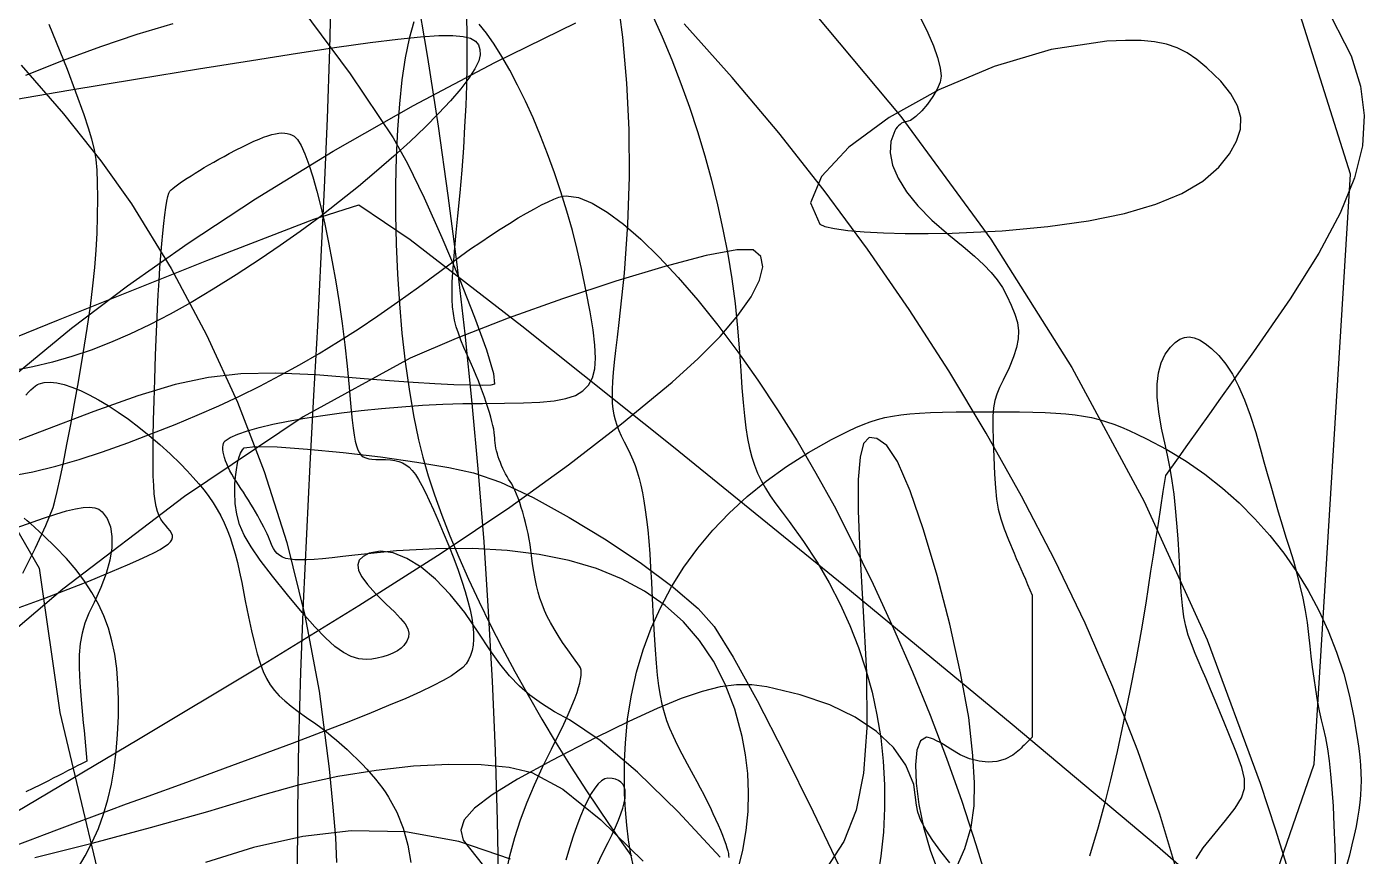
# Model space of a CAD drawing. Extents: x -75 to 75, y -75 to 75.
# Drawn here: x 33.4 to 75.1, y 19.2 to 45.07 of the extents above; entities that cross this region are included whole.
import ezdxf

# ---------------------------------------------------------------- set-up
doc = ezdxf.new("R2010")
doc.units = 0
for name, color, linetype in [('butterfly', 7, 'CONTINUOUS'), ('crown', 7, 'CONTINUOUS'), ('darth', 7, 'CONTINUOUS'), ('heart', 7, 'CONTINUOUS'), ('hellokitty', 7, 'CONTINUOUS'), ('ironman', 7, 'CONTINUOUS'), ('jackskellington', 7, 'CONTINUOUS'), ('mushroom', 7, 'CONTINUOUS'), ('nes', 7, 'CONTINUOUS'), ('skullbones', 7, 'CONTINUOUS'), ('stormtrooper', 7, 'CONTINUOUS'), ('thundercats', 7, 'CONTINUOUS'), ('wolf', 7, 'CONTINUOUS')]:
    doc.layers.add(name, color=color, linetype=linetype)

msp = doc.modelspace()

# ---------------------------------------------------------------- linework, layer by layer
at = {"layer": 'butterfly', "color": 7}
for points in [[(73.847918, 45.798908), (74.693549, 44.162262), (74.978175, 43.218516), (75.09992, 42.297041), (75.045214, 41.356685), (74.800494, 40.356317), (74.352187, 39.254773), (73.686732, 38.010924), (72.790561, 36.583613), (71.650106, 34.931696), (71.306385, 34.449417), (70.962664, 33.967128), (70.618945, 33.484844), (70.275224, 33.002563), (69.931503, 32.520279), (69.587782, 32.037995), (69.24406, 31.555711), (68.900339, 31.073427), (68.823631, 30.57583), (68.746923, 30.078238), (68.670221, 29.580644), (68.593513, 29.083055), (68.516805, 28.58546), (68.440097, 28.087869), (68.363392, 27.590277), (68.286686, 27.09268), (68.145646, 26.231727), (67.979722, 25.310012), (67.794999, 24.356186), (67.597565, 23.398899), (67.393504, 22.466798), (67.188907, 21.588528), (66.989861, 20.79274), (66.802454, 20.108078), (66.530313, 19.199734)], [(33.13953, 34.295296), (34.798296, 35.669879), (36.544823, 36.994241), (38.438353, 38.319734), (40.538138, 39.697706), (42.95996, 41.186714), (45.460567, 42.611868), (47.994869, 43.952009), (50.517772, 45.185986)], [(62.257816, 38.635594), (63.814593, 38.707691), (65.231134, 38.834547), (66.503457, 39.015175), (67.627593, 39.248595), (68.599558, 39.533823), (69.415383, 39.869871), (70.07109, 40.255753), (70.562707, 40.690499), (70.894259, 41.106884), (71.119992, 41.49816), (71.238903, 41.872731), (71.249994, 42.239008), (71.152289, 42.605403), (70.944777, 42.980332), (70.62647, 43.372197), (70.196374, 43.789412), (69.882089, 44.05007), (69.577579, 44.257594), (69.267191, 44.416146), (68.935256, 44.529907), (68.566115, 44.603053), (68.144102, 44.639759), (67.65356, 44.644218), (67.078826, 44.620568), (65.343021, 44.362295), (63.55846, 43.830611), (61.837587, 43.097195), (60.292852, 42.233727), (59.036698, 41.311876), (58.181579, 40.403318), (57.839932, 39.579729), (58.124211, 38.912784), (58.285343, 38.838831), (58.58197, 38.773832), (58.997147, 38.718926), (59.513913, 38.675255), (60.11532, 38.643948), (60.784407, 38.62614), (61.50422, 38.622979), (62.257816, 38.635594)], [(32.347222, 20.158429), (36.887136, 22.848354), (40.650352, 25.10966), (43.754779, 27.019378), (46.318325, 28.654512), (48.458899, 30.092087), (50.29441, 31.409125), (51.942766, 32.682633), (53.521878, 33.989638), (54.332065, 34.718406), (55.018319, 35.414101), (55.572065, 36.062755), (55.984721, 36.650395), (56.247716, 37.163046), (56.352463, 37.586738), (56.290388, 37.907509), (56.052912, 38.111386), (55.540803, 38.116748), (54.586282, 37.934478), (53.292652, 37.597242), (51.763227, 37.137683), (50.101317, 36.58847), (48.410221, 35.982251), (46.793254, 35.351679), (45.353726, 34.729421), (42.017117, 32.904575), (38.317094, 30.421672), (34.5334, 27.531296), (30.945788, 24.484029)], [(62.311655, 18.687913), (62.646741, 19.441898), (62.845671, 20.111284), (62.936083, 20.769745), (62.945622, 21.490933), (62.901912, 22.348516), (62.767729, 23.526478), (62.517599, 24.923353), (62.180724, 26.433973), (61.786321, 27.953167), (61.363603, 29.375762), (60.94178, 30.596593), (60.550064, 31.510496), (60.217671, 32.012293), (59.908756, 32.232037), (59.668887, 32.261221), (59.494301, 32.074822), (59.381243, 31.647826), (59.325947, 30.955218), (59.324536, 29.971973), (59.373476, 28.673076), (59.468893, 27.033509), (59.577856, 24.927728), (59.592362, 23.204428), (59.493071, 21.796692), (59.260658, 20.637626), (58.875792, 19.660324), (58.319139, 18.797881)]]:
    msp.add_lwpolyline(points, dxfattribs=at)
at = {"layer": 'crown', "color": 7}
msp.add_lwpolyline([(52.331335, 18.826281), (52.238854, 19.263367), (52.163867, 19.712834), (52.106144, 20.17569), (52.065442, 20.652947), (52.04151, 21.145623), (52.034144, 21.654723), (52.04309, 22.18126), (52.068095, 22.726245), (52.137028, 23.484421), (52.252285, 24.223335), (52.413433, 24.942358), (52.62006, 25.640872), (52.871731, 26.318237), (53.168019, 26.973839), (53.508506, 27.607041), (53.89276, 28.217217), (54.320358, 28.80374), (54.790873, 29.365986), (55.30388, 29.903331), (55.858952, 30.415133), (56.455668, 30.900775), (57.093598, 31.359629), (57.772314, 31.791062), (58.491397, 32.194459), (58.762889, 32.335387), (59.014098, 32.460363), (59.250315, 32.570334), (59.476854, 32.66625), (59.699014, 32.749045), (59.922102, 32.819683), (60.151422, 32.879102), (60.392276, 32.92824), (60.649968, 32.968058), (60.929805, 32.999498), (61.237086, 33.023487), (61.577121, 33.040985), (61.955212, 33.052979), (62.37666, 33.060345), (62.846771, 33.064099), (63.370852, 33.064945), (63.886436, 33.063816), (64.351069, 33.059781), (64.769757, 33.052019), (65.147509, 33.039658), (65.489322, 33.021878), (65.800216, 32.997805), (66.085178, 32.966585), (66.349228, 32.927356), (66.597366, 32.879283), (66.834602, 32.821506), (67.065937, 32.753172), (67.296377, 32.67343), (67.530932, 32.58142), (67.7746, 32.476295), (68.032396, 32.3572), (68.309318, 32.22328), (68.940672, 31.889148), (69.546447, 31.520456), (70.125649, 31.118538), (70.677289, 30.684748), (71.200368, 30.220411), (71.693902, 29.726874), (72.156887, 29.205483), (72.58834, 28.657565), (72.987261, 28.084477), (73.352657, 27.487543), (73.683543, 26.868116), (73.978917, 26.227531), (74.237791, 25.567131), (74.459169, 24.888253), (74.64206, 24.192243), (74.785471, 23.480436), (74.840821, 23.148348), (74.888138, 22.84164), (74.927308, 22.556785), (74.958194, 22.290251), (74.980687, 22.038492), (74.994657, 21.797985), (74.999991, 21.565186), (74.996548, 21.336571), (74.984215, 21.108601), (74.962907, 20.87774), (74.932464, 20.640451), (74.892761, 20.39321), (74.843691, 20.132473), (74.785124, 19.854702), (74.716942, 19.556379), (74.639023, 19.233957), (74.446181, 18.540395)], dxfattribs=at)
at = {"layer": 'darth', "color": 7}
for points in [[(41.67698, 46.044362), (43.486392, 43.605443), (44.82837, 41.606522), (45.271278, 40.802855), (45.792415, 39.72977), (46.345698, 38.499577), (46.88505, 37.224562), (47.364388, 36.017029), (47.737632, 34.989277), (47.9587, 34.253603), (47.981503, 33.922308), (47.869128, 33.896287), (47.610595, 33.885252), (47.222557, 33.888526), (46.72166, 33.905375), (46.124554, 33.935093), (45.447887, 33.976972), (44.708307, 34.030312), (43.922459, 34.094402), (42.414077, 34.212616), (41.165735, 34.268939), (40.082227, 34.247716), (39.068358, 34.133286), (38.028925, 33.909995), (36.868729, 33.562181), (35.492571, 33.074185), (33.805249, 32.430352), (32.686919, 31.997953)], [(55.023351, 19.17226), (53.714156, 20.582874), (52.440216, 21.827243), (51.282527, 22.814177), (50.322085, 23.452496), (49.853627, 23.707949), (49.446598, 23.959914), (49.086838, 24.221986), (48.760182, 24.507753), (48.45247, 24.83081), (48.149544, 25.204746), (47.837237, 25.64315), (47.501389, 26.159622), (47.061851, 26.803467), (46.608407, 27.36481), (46.149703, 27.83736), (45.694383, 28.214835), (45.251099, 28.490939), (44.828494, 28.659386), (44.435217, 28.713886), (44.079914, 28.648151), (43.89019, 28.551989), (43.77134, 28.43371), (43.724517, 28.289892), (43.750876, 28.117093), (43.85157, 27.911889), (44.027753, 27.670832), (44.280582, 27.390501), (44.611208, 27.067455), (44.863594, 26.824631), (45.057368, 26.619548), (45.195606, 26.444988), (45.281384, 26.293737), (45.317785, 26.158578), (45.307879, 26.032306), (45.254754, 25.907699), (45.161482, 25.777541), (45.072086, 25.689745), (44.956724, 25.607844), (44.820208, 25.533622), (44.667345, 25.468875), (44.502948, 25.415394), (44.331828, 25.374974), (44.158795, 25.349405), (43.988657, 25.340486), (43.751455, 25.361089), (43.516948, 25.429113), (43.273833, 25.553804), (43.010799, 25.744425), (42.71654, 26.010234), (42.37975, 26.360494), (41.989121, 26.804463), (41.533346, 27.351404), (41.060483, 27.939005), (40.685336, 28.431587), (40.397224, 28.849976), (40.185459, 29.215002), (40.039355, 29.547488), (39.948223, 29.868265), (39.901382, 30.198163), (39.888146, 30.558005), (39.894185, 30.801932), (39.911514, 31.036713), (39.938918, 31.256708), (39.975178, 31.45625), (40.019074, 31.629687), (40.069395, 31.77136), (40.124922, 31.875624), (40.184445, 31.936816), (40.52272, 31.982648), (41.213267, 31.966675), (42.159157, 31.899424), (43.263453, 31.791403), (44.429223, 31.653129), (45.559534, 31.495124), (46.557458, 31.327901), (47.326053, 31.161983), (48.16847, 30.864744), (49.19045, 30.38395), (50.315921, 29.768209), (51.468802, 29.066116), (52.573016, 28.326268), (53.552488, 27.597276), (54.331139, 26.927741), (54.832896, 26.36626), (55.426429, 25.408107), (56.172063, 24.058187), (57.020858, 22.417751), (57.923873, 20.58805), (58.832171, 18.670331)], [(33.068878, 29.439075), (33.921361, 29.744282), (34.30701, 29.873006), (34.639473, 29.971177), (34.922962, 30.039258), (35.161683, 30.07771), (35.359851, 30.086996), (35.521674, 30.067579), (35.651361, 30.019903), (35.753125, 29.944442), (35.909047, 29.734466), (36.010559, 29.474156), (36.05808, 29.168159), (36.052012, 28.821125), (35.992788, 28.437689), (35.880819, 28.022506), (35.716518, 27.58021), (35.500296, 27.115455), (35.341492, 26.782907), (35.218034, 26.469124), (35.127799, 26.157949), (35.068657, 25.833235), (35.038493, 25.478843), (35.035191, 25.078618), (35.056612, 24.616417), (35.100624, 24.076091), (35.122891, 23.837732), (35.145159, 23.599378), (35.167426, 23.361019), (35.189693, 23.122668), (35.211961, 22.884309), (35.234228, 22.645953), (35.256495, 22.407599), (35.278763, 22.169243), (35.128691, 22.092681), (34.978619, 22.01612), (34.828548, 21.939556), (34.678476, 21.863001), (34.528404, 21.786439), (34.378333, 21.709878), (34.228261, 21.633314), (34.078189, 21.556753), (33.833514, 21.433718), (33.598479, 21.318938), (33.378713, 21.214922)], [(33.65914, 19.158394), (35.445096, 19.608296), (37.259726, 20.09338), (39.051131, 20.600979), (40.767415, 21.118433), (41.914039, 21.436961), (43.100676, 21.695008), (44.293262, 21.889744), (45.457739, 22.018336), (46.560043, 22.077964), (47.566112, 22.0658), (48.441878, 21.979005), (49.153287, 21.814757), (50.113986, 21.293295), (51.2999, 20.33814), (52.622309, 19.052753)], [(48.489328, 19.112271), (46.878028, 19.660369), (45.209327, 19.962113), (43.518037, 19.996549), (42.008967, 19.813872), (40.471431, 19.472313), (38.976221, 19.004374)]]:
    msp.add_lwpolyline(points, dxfattribs=at)
at = {"layer": 'heart', "color": 7}
for points in [[(74.67425, 40.468024), (70.499043, 53.713133), (63.403, 63.107537), (56.620847, 68.804899), (55.112722, 69.678024), (46.654875, 73.258721), (37.032861, 74.334693), (28.839597, 73.734971), (25.091334, 72.632537), (9.939529, 62.895871), (2.963348, 52.718232), (1.446404, 49.199274), (0.511543, 46.615179), (-0.617346, 47.258996), (-3.933457, 54.535037)], [(48.00425, -15.711846), (67.248278, 6.751265), (68.191959, 8.479904), (71.058278, 14.785804), (71.649181, 16.602607), (73.536542, 22.070662), (74.67425, 40.468024)]]:
    msp.add_lwpolyline(points, dxfattribs=at)
at = {"layer": 'hellokitty', "color": 7}
for points in [[(52.890671, 45.467466), (53.211256, 44.757815), (53.514391, 44.035044), (53.79961, 43.300764), (54.066454, 42.556578), (54.31446, 41.804092), (54.54317, 41.044914), (54.752119, 40.280651), (54.940849, 39.512905), (55.108898, 38.743279), (55.255803, 37.973385), (55.381102, 37.204829), (55.484339, 36.439208), (55.565046, 35.678137), (55.622766, 34.923223), (55.65992, 34.336847), (55.696558, 33.813503), (55.734495, 33.347007), (55.775541, 32.931152), (55.821518, 32.559756), (55.874234, 32.226618), (55.935505, 31.925546), (56.007147, 31.650343), (56.090975, 31.394819), (56.188799, 31.152782), (56.302439, 30.918036), (56.433703, 30.684378), (56.584413, 30.445632), (56.756376, 30.195589), (56.951412, 29.928062), (57.171333, 29.636857), (57.623845, 29.013456), (58.039689, 28.37685), (58.418696, 27.727719), (58.760704, 27.066735), (59.065541, 26.394589), (59.333043, 25.711939), (59.563045, 25.019475), (59.755382, 24.317865), (59.909885, 23.607789), (60.026389, 22.88992), (60.104728, 22.164942), (60.144736, 21.43352), (60.146147, 20.696336), (60.108993, 19.954072), (60.03301, 19.207399), (59.91803, 18.45699)], [(37.953309, 45.160778), (36.840501, 44.825563), (35.701913, 44.444983), (34.543071, 44.019756), (33.369515, 43.550621)], [(55.575231, 18.76063), (55.725687, 19.38748), (55.830941, 20.0005), (55.891769, 20.601986), (55.908956, 21.194241), (55.883246, 21.779567), (55.815444, 22.360273), (55.70632, 22.938648), (55.475375, 23.786935), (55.177473, 24.567889), (54.812006, 25.281795), (54.378372, 25.928931), (53.87596, 26.509589), (53.304163, 27.024049), (52.662376, 27.472596), (51.949993, 27.855515), (51.166406, 28.173086), (50.31101, 28.425601), (49.383194, 28.613338), (48.382355, 28.736579), (47.307887, 28.795617), (46.15918, 28.790735), (44.935628, 28.722211), (43.636627, 28.590326), (43.260487, 28.545396), (42.924662, 28.507999), (42.626557, 28.478541), (42.363576, 28.45743), (42.133133, 28.445069), (41.932631, 28.44188), (41.75948, 28.448258), (41.611084, 28.464599), (41.484852, 28.491325), (41.378192, 28.528833), (41.288507, 28.577533), (41.213213, 28.637838), (41.149707, 28.710143), (41.095405, 28.794864), (41.04771, 28.8924), (41.00403, 29.003166), (40.974213, 29.080425), (40.937634, 29.166474), (40.894804, 29.260406), (40.846237, 29.361309), (40.792448, 29.46826), (40.733946, 29.580359), (40.67125, 29.696688), (40.604872, 29.816333), (40.535321, 29.93838), (40.463114, 30.061923), (40.388763, 30.186044), (40.312783, 30.30983), (40.235686, 30.432374), (40.157987, 30.552753), (40.080195, 30.670061), (40.002827, 30.783387), (39.928408, 30.894738), (39.859478, 31.005968), (39.796246, 31.116367), (39.738921, 31.22524), (39.68772, 31.331886), (39.642847, 31.435603), (39.604518, 31.535696), (39.572943, 31.631465), (39.548333, 31.722205), (39.530892, 31.807219), (39.520845, 31.885804), (39.518305, 31.957265), (39.523667, 32.020895), (39.537045, 32.076005), (39.558635, 32.12188), (39.588674, 32.157832), (39.745818, 32.262466), (39.980258, 32.367439), (40.285266, 32.471762), (40.654125, 32.574471), (41.080109, 32.674578), (41.556491, 32.771112), (42.076553, 32.863086), (42.633573, 32.949536), (43.220821, 33.029473), (43.831575, 33.101928), (44.459116, 33.16591), (45.096718, 33.220458), (45.737656, 33.264586), (46.37521, 33.297316), (47.002655, 33.317664), (47.613265, 33.324663), (48.292698, 33.326921), (48.887693, 33.337194), (49.402433, 33.361295), (49.841102, 33.404941), (50.207886, 33.473849), (50.506974, 33.573738), (50.742545, 33.71032), (50.91879, 33.889319), (51.039892, 34.116449), (51.110035, 34.397429), (51.133403, 34.737964), (51.114184, 35.143786), (51.056568, 35.6206), (50.964736, 36.174128), (50.842872, 36.810088), (50.695163, 37.534188), (50.564, 38.121673), (50.412306, 38.71822), (50.242137, 39.319119), (50.055546, 39.919643), (49.854581, 40.515087), (49.641297, 41.100726), (49.417746, 41.67184), (49.18598, 42.223711), (48.948052, 42.751625), (48.706016, 43.250862), (48.461919, 43.716701), (48.217816, 44.144425), (47.975763, 44.529317), (47.737807, 44.866663), (47.506004, 45.151741)], [(33.380076, 33.584087), (33.457487, 33.670493), (33.532278, 33.746884), (33.60383, 33.812442), (33.671535, 33.866355), (33.734779, 33.907805), (33.792945, 33.93597), (33.950842, 33.97538), (34.133801, 33.983339), (34.339792, 33.960987), (34.566798, 33.909467), (34.812797, 33.829937), (35.07576, 33.723547), (35.35367, 33.591442), (35.644503, 33.434772), (35.946235, 33.254689), (36.256843, 33.052344), (36.574307, 32.828883), (36.896604, 32.585458), (37.221708, 32.323217), (37.547598, 32.043312), (37.872252, 31.746886), (38.193647, 31.435095), (38.402551, 31.221647), (38.594682, 31.015236), (38.771076, 30.813859), (38.93277, 30.615508), (39.080801, 30.418183), (39.216206, 30.21988), (39.34002, 30.018596), (39.453281, 29.812323), (39.557023, 29.599067), (39.652284, 29.376814), (39.740101, 29.143561), (39.821508, 28.89731), (39.897547, 28.636052), (39.969248, 28.357789), (40.03765, 28.060516), (40.103789, 27.74222), (40.217688, 27.170271), (40.320141, 26.66743), (40.414476, 26.22735), (40.504017, 25.843683), (40.592087, 25.510076), (40.682014, 25.220175), (40.777123, 24.967634), (40.880736, 24.746098), (40.996179, 24.549217), (41.126777, 24.370641), (41.275855, 24.204017), (41.446738, 24.042998), (41.64275, 23.881228), (41.867218, 23.71236), (42.123464, 23.530042), (42.414817, 23.327923), (42.573276, 23.214752), (42.734972, 23.092163), (42.898737, 22.961325), (43.063406, 22.823414), (43.22782, 22.679594), (43.390806, 22.531046), (43.551207, 22.378931), (43.707854, 22.224428), (43.859585, 22.068704), (44.005235, 21.912934), (44.143636, 21.758285), (44.273631, 21.605936), (44.394047, 21.457055), (44.503724, 21.312808), (44.6015, 21.174375), (44.686203, 21.042922), (44.936139, 20.573121), (45.134332, 20.073317), (45.281887, 19.549029), (45.379897, 19.005783)], [(34.983132, 18.80479), (35.229292, 19.216529), (35.446369, 19.637684), (35.63537, 20.070054), (35.797307, 20.515463), (35.933182, 20.975714), (36.044008, 21.452635), (36.130792, 21.948023), (36.19454, 22.463702), (36.236264, 23.001482), (36.260083, 23.566655), (36.264514, 24.09561), (36.24823, 24.591703), (36.209797, 25.058278), (36.147849, 25.498689), (36.060995, 25.916293), (35.94785, 26.314441), (35.807029, 26.696482), (35.637145, 27.06577), (35.436813, 27.42566), (35.204643, 27.779499), (34.939252, 28.130648), (34.63925, 28.482449), (34.303256, 28.838264), (33.929879, 29.201439), (33.517736, 29.575327), (33.418989, 29.662274), (33.320242, 29.749218)]]:
    msp.add_lwpolyline(points, dxfattribs=at)
at = {"layer": 'ironman', "color": 7}
for points in [[(41.841558, 18.461695), (41.850251, 20.620407), (41.888461, 22.779074), (41.95147, 24.93771), (42.034556, 27.096332), (42.132992, 29.254959), (42.242049, 31.413601), (42.357003, 33.572271), (42.473126, 35.730994), (42.585694, 37.889777), (42.689983, 40.048639), (42.781262, 42.207593), (42.854807, 44.366655), (42.905892, 46.525839)], [(45.535534, 46.257025), (45.89384, 44.112416), (46.225014, 41.963818), (46.529171, 39.81149), (46.806414, 37.655702), (47.056864, 35.49671), (47.280624, 33.334786), (47.477813, 31.170187), (47.648537, 29.003186), (47.792911, 26.834037), (47.911041, 24.663009), (48.003045, 22.490364), (48.069032, 20.316369), (48.10911, 18.141282)]]:
    msp.add_lwpolyline(points, dxfattribs=at)
at = {"layer": 'jackskellington', "color": 7}
for points in [[(33.281964, 28.033191), (33.678537, 28.823958), (34.000985, 29.520319), (34.226621, 30.080626), (34.281768, 30.270646), (34.35573, 30.578158), (34.445281, 30.987121), (34.547189, 31.481495), (34.658224, 32.045231), (34.775163, 32.662287), (34.894771, 33.316617), (35.013824, 33.992184), (35.163475, 34.877921), (35.287678, 35.660399), (35.388429, 36.356898), (35.467725, 36.984696), (35.527561, 37.561084), (35.569937, 38.10334), (35.596833, 38.628742), (35.610267, 39.154573), (35.616109, 39.737689), (35.613061, 40.208811), (35.597256, 40.597242), (35.564815, 40.932288), (35.511861, 41.243257), (35.434524, 41.559445), (35.328928, 41.910168), (35.191198, 42.324727), (34.678092, 43.737695), (34.103962, 45.139117)], [(61.278855, 45.329394), (61.496857, 44.881782), (61.671592, 44.472032), (61.800345, 44.106094), (61.880397, 43.789886), (61.909029, 43.529359), (61.876697, 43.345003), (61.786256, 43.125981), (61.651786, 42.890549), (61.487369, 42.656976), (61.307088, 42.443517), (61.125027, 42.268438), (60.955264, 42.149995), (60.811884, 42.106459), (60.769046, 42.10073), (60.723142, 42.084276), (60.675605, 42.058255), (60.627858, 42.023838), (60.581337, 41.982168), (60.537465, 41.934399), (60.497678, 41.881686), (60.463399, 41.825185), (60.344301, 41.494545), (60.323219, 41.135423), (60.398313, 40.751341), (60.567759, 40.345804), (60.829732, 39.922333), (61.182402, 39.484428), (61.623942, 39.03561), (62.152524, 38.579392), (62.59372, 38.220355), (62.952066, 37.915233), (63.24068, 37.649264), (63.472672, 37.407676), (63.661152, 37.175701), (63.819236, 36.938569), (63.960031, 36.681516), (64.096652, 36.389766), (64.210232, 36.105308), (64.28497, 35.843093), (64.319531, 35.590812), (64.312588, 35.336171), (64.262804, 35.066872), (64.168853, 34.770614), (64.029401, 34.435103), (63.843114, 34.048044), (63.731326, 33.817798), (63.646504, 33.61277), (63.585883, 33.410397), (63.546699, 33.188115), (63.526182, 32.92336), (63.521582, 32.593566), (63.530105, 32.176177), (63.549014, 31.648621), (63.572269, 31.120841), (63.599842, 30.691998), (63.637538, 30.334578), (63.691186, 30.021037), (63.766604, 29.723857), (63.869615, 29.415501), (64.00603, 29.06845), (64.181671, 28.655164), (64.252486, 28.491568), (64.323299, 28.327969), (64.394114, 28.164374), (64.464929, 28.000772), (64.535741, 27.837176), (64.606557, 27.673584), (64.677369, 27.509982), (64.748184, 27.346386), (64.748184, 27.069594), (64.748184, 26.792799), (64.748184, 26.51601), (64.748184, 26.239217), (64.748184, 25.962422), (64.748184, 25.685627), (64.748184, 25.408838), (64.748184, 25.132045), (64.748184, 24.85525), (64.748184, 24.578455), (64.748184, 24.301663), (64.748184, 24.024874), (64.748184, 23.748078), (64.748184, 23.471283), (64.748184, 23.194491), (64.748184, 22.917702), (64.698454, 22.867968), (64.648726, 22.818244), (64.598996, 22.768513), (64.549266, 22.718783), (64.499535, 22.669055), (64.449805, 22.619322), (64.400077, 22.569597), (64.350347, 22.519864), (64.140656, 22.349492), (63.905045, 22.228628), (63.648268, 22.157226), (63.375086, 22.135241), (63.09025, 22.162616), (62.798517, 22.239335), (62.504645, 22.365334), (62.213391, 22.540565), (62.101329, 22.61499), (61.987769, 22.684428), (61.875839, 22.747352), (61.768674, 22.802242), (61.669402, 22.847581), (61.581151, 22.881845), (61.507057, 22.90352), (61.450243, 22.911084), (61.263764, 22.803658), (61.150204, 22.505113), (61.106406, 22.051045), (61.129209, 21.477064), (61.215487, 20.818759), (61.362074, 20.111735), (61.565818, 19.391586), (61.823569, 18.693922)], [(69.857118, 19.125626), (70.081837, 19.460635), (70.356781, 19.809967), (70.775, 20.311679), (71.078798, 20.701357), (71.274923, 21.020646), (71.370117, 21.311197), (71.371246, 21.614648), (71.284806, 21.972644), (71.117663, 22.426827), (70.876564, 23.018842), (70.739802, 23.352476), (70.596224, 23.701024), (70.450112, 24.054185), (70.305752, 24.401666), (70.167429, 24.733175), (70.039436, 25.038413), (69.926053, 25.307085), (69.831565, 25.528904), (69.711076, 25.82277), (69.614542, 26.096004), (69.538175, 26.371467), (69.478195, 26.672039), (69.430821, 27.020578), (69.392272, 27.439954), (69.358761, 27.953046), (69.326509, 28.582712), (69.29801, 29.097985), (69.262433, 29.587815), (69.219761, 30.052336), (69.169974, 30.491683), (69.113056, 30.905993), (69.048991, 31.295401), (68.977764, 31.660049), (68.899354, 32.000067), (68.774643, 32.555303), (68.691184, 33.059975), (68.649029, 33.514994), (68.648182, 33.921238), (68.688766, 34.279613), (68.770788, 34.591003), (68.894297, 34.856303), (69.05934, 35.076408), (69.210293, 35.220432), (69.355597, 35.322096), (69.499438, 35.381267), (69.645996, 35.397805), (69.799443, 35.371587), (69.963964, 35.302459), (70.143737, 35.19029), (70.342943, 35.034949), (70.568727, 34.816414), (70.783241, 34.549428), (70.98748, 34.231931), (71.182439, 33.861848), (71.369115, 33.437098), (71.548504, 32.955612), (71.721596, 32.415323), (71.889391, 31.814153), (71.974092, 31.497641), (72.073183, 31.139478), (72.183063, 30.75199), (72.300129, 30.347523), (72.420771, 29.938406), (72.54139, 29.536978), (72.658382, 29.155572), (72.768135, 28.806534), (72.889689, 28.409283), (72.999168, 28.016932), (73.096614, 27.629249), (73.182085, 27.246003), (73.255618, 26.866959), (73.317267, 26.491882), (73.367076, 26.120549), (73.4051, 25.752723), (73.436601, 25.437207), (73.477117, 25.099821), (73.524962, 24.75104), (73.578458, 24.401313), (73.635918, 24.061102), (73.695659, 23.740873), (73.756004, 23.45109), (73.81527, 23.202204), (73.886955, 22.894334), (73.949825, 22.556375), (74.004593, 22.181138), (74.051962, 21.761432), (74.092649, 21.290058), (74.127363, 20.759825), (74.156813, 20.163537), (74.181705, 19.494007), (74.208572, 18.756676)]]:
    msp.add_lwpolyline(points, dxfattribs=at)
at = {"layer": 'mushroom', "color": 7}
msp.add_lwpolyline([(45.46885, 45.224628), (45.325453, 44.702215), (45.202938, 44.094627), (45.101191, 43.411768), (45.020097, 42.663532), (44.959544, 41.859825), (44.919423, 41.010537), (44.899611, 40.125575), (44.899893, 39.21483), (44.920383, 38.288213), (44.960853, 37.355604), (45.02119, 36.42692), (45.101281, 35.512049), (45.201016, 34.620893), (45.32028, 33.763355), (45.458959, 32.949327), (45.616944, 32.18871), (45.754042, 31.643604), (45.921546, 31.069383), (46.118382, 30.468303), (46.343471, 29.842622), (46.595727, 29.194595), (46.874077, 28.526485), (47.177438, 27.840541), (47.504728, 27.139026), (47.854873, 26.424194), (48.226791, 25.698302), (48.619402, 24.96361), (49.031627, 24.222375), (49.462385, 23.476849), (49.910599, 22.729293), (50.375188, 21.981966), (50.855073, 21.237122), (51.555802, 20.194195), (52.25715, 19.201086)], dxfattribs=at)
at = {"layer": 'nes', "color": 7}
for points in [[(29.116322, 33.783793), (34.388789, 35.932969), (39.015724, 37.781257), (42.353684, 39.064197), (43.759233, 39.517347), (45.353687, 38.4375), (48.837785, 35.745345), (53.560797, 31.97386), (58.871987, 27.656024), (64.120632, 23.324816), (68.655997, 19.513218), (71.827356, 16.75422)], [(62.181139, 18.995998), (61.895634, 19.347125), (61.645944, 19.690925), (61.438993, 20.017239), (61.281699, 20.315906), (61.180994, 20.576767), (61.143797, 20.789661), (61.054587, 21.437805), (60.813196, 22.041272), (60.425073, 22.595754), (59.895669, 23.096949), (59.230429, 23.540544), (58.434805, 23.922224), (57.514244, 24.237689), (56.474193, 24.482632), (56.006921, 24.54436), (55.530973, 24.546053), (55.022064, 24.480465), (54.455909, 24.340361), (53.808226, 24.118492), (53.054733, 23.807616), (52.17114, 23.400502), (51.133169, 22.889897), (49.774458, 22.192495), (48.707246, 21.607606), (47.910434, 21.116294), (47.362923, 20.699641), (47.043611, 20.338718), (46.931405, 20.014595), (47.005203, 19.708352), (47.24391, 19.401058), (47.597898, 18.956146)]]:
    msp.add_lwpolyline(points, dxfattribs=at)
at = {"layer": 'skullbones', "color": 7}
msp.add_lwpolyline([(33.234475, 43.870831), (34.552173, 42.348261), (35.716805, 40.886187), (36.664434, 39.551273), (37.908086, 37.527133), (39.011979, 35.465161), (39.978457, 33.358676), (40.809861, 31.200966), (41.508533, 28.98535), (42.076819, 26.705121), (42.51706, 24.353592), (42.831597, 21.924059), (42.949196, 20.734936), (43.025565, 19.78725), (43.055055, 19.008105)], dxfattribs=at)
at = {"layer": 'stormtrooper', "color": 7}
for points in [[(51.790132, 46.17007), (51.976607, 44.748559), (52.10372, 43.312965), (52.171885, 41.86118), (52.181509, 40.391093), (52.133029, 38.900595), (52.026848, 37.387585), (51.863379, 35.849937), (51.806599, 35.386711), (51.758037, 34.975609), (51.718029, 34.611704), (51.686906, 34.290032), (51.665005, 34.005662), (51.652644, 33.753652), (51.650104, 33.529043), (51.657837, 33.326907), (51.676125, 33.142285), (51.705301, 32.970246), (51.745693, 32.805843), (51.797633, 32.644124), (51.861452, 32.48015), (51.937485, 32.308979), (52.026064, 32.125662), (52.127523, 31.925256), (52.214376, 31.748175), (52.294008, 31.56847), (52.366872, 31.383406), (52.433426, 31.190236), (52.494124, 30.986221), (52.549422, 30.76863), (52.599773, 30.534713), (52.645632, 30.281735), (52.68746, 30.006952), (52.725704, 29.70763), (52.760824, 29.381031), (52.793276, 29.024404), (52.823514, 28.635019), (52.85199, 28.210139), (52.879168, 27.747015), (52.905499, 27.24291), (52.935897, 26.640738), (52.964862, 26.107544), (52.994111, 25.635931), (53.025359, 25.218496), (53.060321, 24.847836), (53.100709, 24.516564), (53.148241, 24.217267), (53.204629, 23.942555), (53.271592, 23.685019), (53.350843, 23.437276), (53.444095, 23.191912), (53.553064, 22.94153), (53.679465, 22.678736), (53.825013, 22.39613), (53.991423, 22.086312), (54.180407, 21.741879), (54.292582, 21.535747), (54.401613, 21.330061), (54.506935, 21.126121), (54.607979, 20.925213), (54.704186, 20.728625), (54.794991, 20.53766), (54.879824, 20.353606), (54.958127, 20.177756), (55.029329, 20.011397), (55.092871, 19.855825), (55.148186, 19.712332), (55.194711, 19.58221), (55.231879, 19.466756), (55.259114, 19.367256), (55.275878, 19.285005), (55.281579, 19.22129), (55.286885, 19.160223)], [(48.333872, 18.610491), (48.468049, 19.210857), (48.623265, 19.78501), (48.800803, 20.340985), (49.001951, 20.886811), (49.227997, 21.430506), (49.48023, 21.980103), (49.759941, 22.543633), (49.899926, 22.819912), (50.028311, 23.080118), (50.145151, 23.324404), (50.250502, 23.552942), (50.344417, 23.765892), (50.426956, 23.96342), (50.498169, 24.145687), (50.558119, 24.312856), (50.606856, 24.465087), (50.644433, 24.602557), (50.670906, 24.725417), (50.686343, 24.833833), (50.690803, 24.927971), (50.684311, 25.007995), (50.666955, 25.074069), (50.638761, 25.126356), (50.443909, 25.392895), (50.267972, 25.640209), (50.109792, 25.870971), (49.968212, 26.087847), (49.842076, 26.29352), (49.730223, 26.490658), (49.631501, 26.681925), (49.544746, 26.870007), (49.468809, 27.057566), (49.402523, 27.247276), (49.344738, 27.441811), (49.294294, 27.643846), (49.250033, 27.856046), (49.210798, 28.08109), (49.175433, 28.321645), (49.142777, 28.580383), (49.120792, 28.749378), (49.094545, 28.920594), (49.064373, 29.092854), (49.030628, 29.264973), (48.993654, 29.435768), (48.953795, 29.604048), (48.911394, 29.76864), (48.866795, 29.928358), (48.820344, 30.082014), (48.77238, 30.228434), (48.723251, 30.366424), (48.673298, 30.494807), (48.622867, 30.612395), (48.572301, 30.718011), (48.521947, 30.810464), (48.472144, 30.888574), (48.423336, 30.961755), (48.375895, 31.039735), (48.33007, 31.121828), (48.286106, 31.20733), (48.244244, 31.295553), (48.204735, 31.385791), (48.167823, 31.477355), (48.133754, 31.569546), (48.102771, 31.661669), (48.075113, 31.753027), (48.05104, 31.842926), (48.030805, 31.930666), (48.014633, 32.015553), (48.00278, 32.096898), (47.995499, 32.173989), (47.992959, 32.246148), (47.989205, 32.323133), (47.97817, 32.4144), (47.960221, 32.518783), (47.935752, 32.635098), (47.905128, 32.762177), (47.868719, 32.898846), (47.82689, 33.043931), (47.780022, 33.196258), (47.728482, 33.354655), (47.672639, 33.517949), (47.61287, 33.684965), (47.549542, 33.85453), (47.483031, 34.025469), (47.413706, 34.196614), (47.341937, 34.366783), (47.268099, 34.534815), (47.142919, 34.815429), (47.033637, 35.067388), (46.939671, 35.297097), (46.86044, 35.510965), (46.795363, 35.715396), (46.74386, 35.916801), (46.705348, 36.121587), (46.679242, 36.336158), (46.66499, 36.566922), (46.66197, 36.820296), (46.669619, 37.102676), (46.68737, 37.420475), (46.714633, 37.7801), (46.750808, 38.187956), (46.795332, 38.650453), (46.847622, 39.173998), (46.915976, 39.892841), (46.975133, 40.598182), (47.025092, 41.287854), (47.065859, 41.959695), (47.097434, 42.611532), (47.119814, 43.241218), (47.133022, 43.846574), (47.137029, 44.425448), (47.131865, 44.975666), (47.117528, 45.495065)], [(33.171821, 26.95828), (33.971207, 27.253157), (34.698319, 27.529032), (35.338752, 27.781031), (35.878107, 28.004283), (36.271138, 28.17308), (36.616064, 28.322901), (36.915268, 28.455689), (37.17113, 28.57341), (37.386031, 28.678007), (37.562353, 28.771436), (37.702476, 28.855654), (37.808783, 28.932605), (37.883654, 29.004253), (37.929473, 29.072548), (37.948608, 29.13944), (37.943471, 29.206888), (37.916406, 29.276837), (37.869822, 29.351242), (37.806094, 29.432062), (37.727596, 29.52125), (37.653491, 29.610562), (37.588071, 29.708321), (37.53104, 29.819635), (37.482094, 29.949618), (37.440941, 30.103376), (37.407274, 30.286027), (37.380802, 30.502681), (37.361216, 30.758447), (37.348205, 31.058438), (37.341488, 31.40777), (37.340642, 31.811548), (37.345609, 32.274892), (37.355966, 32.802905), (37.371404, 33.400702), (37.391639, 34.073401), (37.416362, 34.826105), (37.434311, 35.315007), (37.454688, 35.793611), (37.477237, 36.25928), (37.501734, 36.709402), (37.527924, 37.141346), (37.55561, 37.552499), (37.584561, 37.940224), (37.614535, 38.301906), (37.645312, 38.634925), (37.676655, 38.936649), (37.70834, 39.204458), (37.740136, 39.435734), (37.771812, 39.627845), (37.803139, 39.778171), (37.833887, 39.884092), (37.863831, 39.94298), (37.90105, 39.981388), (37.953157, 40.027224), (38.019197, 40.079881), (38.098228, 40.138761), (38.189298, 40.203265), (38.291457, 40.272796), (38.403759, 40.346753), (38.525255, 40.424533), (38.654993, 40.505542), (38.792029, 40.589173), (38.935409, 40.674833), (39.084188, 40.761924), (39.237415, 40.849839), (39.394144, 40.93798), (39.553422, 41.025754), (39.714305, 41.112554), (39.930764, 41.226549), (40.131134, 41.328751), (40.316302, 41.419398), (40.487157, 41.498727), (40.644589, 41.566977), (40.789482, 41.624381), (40.922725, 41.671185), (41.045206, 41.70762), (41.157813, 41.733923), (41.261436, 41.75032), (41.356957, 41.757065), (41.44527, 41.754525), (41.527259, 41.742672), (41.603811, 41.721872), (41.67582, 41.69236), (41.744166, 41.654373), (41.849037, 41.548568), (41.960509, 41.362843), (42.077231, 41.103379), (42.197847, 40.776343), (42.321009, 40.38792), (42.445364, 39.944281), (42.569559, 39.451603), (42.692241, 38.916064), (42.812058, 38.343844), (42.927662, 37.741111), (43.037698, 37.114052), (43.140811, 36.468833), (43.235654, 35.811636), (43.320871, 35.148637), (43.395113, 34.486013), (43.457027, 33.82994), (43.490411, 33.440812), (43.521082, 33.099484), (43.550383, 32.8028), (43.579661, 32.547612), (43.610251, 32.330761), (43.643499, 32.149103), (43.680747, 31.999483), (43.72334, 31.87874), (43.772616, 31.783727), (43.829921, 31.711292), (43.896599, 31.658282), (43.973987, 31.621545), (44.063432, 31.597923), (44.166274, 31.584264), (44.283853, 31.577434), (44.417519, 31.574245), (44.587499, 31.569447), (44.74002, 31.559259), (44.877485, 31.540914), (45.002295, 31.511608), (45.116854, 31.468572), (45.223563, 31.409026), (45.324824, 31.33019), (45.42304, 31.229273), (45.520613, 31.103506), (45.619944, 30.950099), (45.723437, 30.766276), (45.833493, 30.549253), (45.952514, 30.296252), (46.082904, 30.004491), (46.227063, 29.671186), (46.387393, 29.293553), (46.55936, 28.878088), (46.713673, 28.487645), (46.850472, 28.121436), (46.969894, 27.778663), (47.072073, 27.458547), (47.157152, 27.160289), (47.22526, 26.88311), (47.27654, 26.62622), (47.311127, 26.388823), (47.329161, 26.170132), (47.330854, 25.969362), (47.316178, 25.78572), (47.285362, 25.618424), (47.238542, 25.466679), (47.175849, 25.329694), (47.097422, 25.206682), (46.994307, 25.092701), (46.844291, 24.968647), (46.642446, 24.832458), (46.383846, 24.682087), (46.063563, 24.51548), (45.676665, 24.330585), (45.218229, 24.125345), (44.683322, 23.897704), (44.067019, 23.645612), (43.36439, 23.367019), (42.570507, 23.059865), (41.680446, 22.722096), (40.689273, 22.351668), (39.592061, 21.946513), (38.383885, 21.504587), (37.059814, 21.023838), (36.501095, 20.820779), (35.954406, 20.620495), (35.42273, 20.424144), (34.909054, 20.232891), (34.416365, 20.047891), (33.947645, 19.87032), (33.505885, 19.701322), (33.094066, 19.54207)], [(51.158671, 18.865665), (51.325557, 19.227062), (51.526245, 19.627315), (51.652136, 19.877378), (51.761218, 20.109991), (51.853488, 20.325333), (51.928948, 20.523585), (51.987597, 20.70493), (52.029433, 20.869553), (52.054466, 21.017632), (52.062679, 21.149354), (52.054071, 21.264895), (52.028671, 21.364438), (51.986448, 21.448173), (51.92741, 21.516274), (51.85156, 21.568922), (51.758895, 21.606302), (51.649416, 21.628598), (51.523124, 21.635992), (51.426096, 21.616152), (51.325224, 21.557368), (51.220968, 21.4608), (51.1138, 21.327605), (51.004179, 21.158927), (50.892572, 20.955913), (50.779443, 20.719724), (50.665256, 20.451508), (50.550473, 20.152409), (50.435561, 19.823587), (50.320987, 19.466183), (50.207209, 19.081359)]]:
    msp.add_lwpolyline(points, dxfattribs=at)
at = {"layer": 'thundercats', "color": 7}
for points in [[(57.603644, 45.917785), (60.655135, 42.274065), (63.453676, 38.443833), (65.986169, 34.438394), (68.239513, 30.269043), (70.200607, 25.947075), (71.856357, 21.483795), (72.333042, 20.021012), (72.760213, 18.657498)], [(69.659794, 17.395945), (68.728212, 20.509567), (68.040349, 22.487234), (67.261209, 24.474995), (66.395103, 26.466403), (65.446337, 28.455012), (64.419212, 30.434389), (63.318034, 32.398088), (62.147111, 34.339667), (60.910747, 36.252685), (59.613247, 38.130701), (58.258919, 39.967271), (56.852066, 41.755956), (55.396996, 43.490313), (53.898013, 45.163902)], [(31.074078, 42.472513), (34.714719, 43.089741), (36.861298, 43.443047), (38.754555, 43.75208), (40.410336, 44.018221), (41.844485, 44.242828), (43.072846, 44.427274), (44.111266, 44.572923), (44.975588, 44.681147), (45.681657, 44.753314), (46.24532, 44.790793), (46.682417, 44.794942), (47.008799, 44.767143), (47.240309, 44.708765), (47.392788, 44.621166), (47.482085, 44.505718), (47.524043, 44.363791), (47.534514, 44.196755), (47.494057, 44.00146), (47.376342, 43.755258), (47.18685, 43.463248), (46.931052, 43.130528), (46.614433, 42.762205), (46.24247, 42.363377), (45.820638, 41.939141), (45.354421, 41.494598), (44.849294, 41.03485), (44.31074, 40.564998), (43.744233, 40.090142), (43.155252, 39.615382), (42.549276, 39.145821), (41.931788, 38.686555), (41.30826, 38.242682), (40.684173, 37.819314), (39.929285, 37.328795), (39.212235, 36.881072), (38.527744, 36.474246), (37.870542, 36.106426), (37.235359, 35.775704), (36.616914, 35.480197), (36.009941, 35.217993), (35.409161, 34.987203), (34.809309, 34.785928), (34.205102, 34.612265), (33.591274, 34.464322), (32.962551, 34.340203)], [(32.865743, 31.055139), (33.589397, 31.190702), (34.312152, 31.362245), (35.037635, 31.569636), (35.769485, 31.812748), (36.555231, 32.096957), (37.306318, 32.380824), (38.026478, 32.666346), (38.719461, 32.955522), (39.389002, 33.250365), (40.038844, 33.552868), (40.672729, 33.865045), (41.294394, 34.188895), (41.907584, 34.526419), (42.516038, 34.879623), (43.123493, 35.250511), (43.733697, 35.641084), (44.350384, 36.053351), (44.977301, 36.489308), (45.618183, 36.950962), (46.276774, 37.440321), (46.599763, 37.680509), (46.922013, 37.913958), (47.241494, 38.139464), (47.556189, 38.355822), (47.864073, 38.561816), (48.163124, 38.756239), (48.451316, 38.937885), (48.726629, 39.105542), (48.987035, 39.258001), (49.23052, 39.394055), (49.455053, 39.51249), (49.658614, 39.612106), (49.83918, 39.691687), (49.994727, 39.750028), (50.123231, 39.785921), (50.222672, 39.798141), (50.599797, 39.739365), (51.026876, 39.567543), (51.498297, 39.289441), (52.00845, 38.911825), (52.551725, 38.441465), (53.122508, 37.885131), (53.715192, 37.249581), (54.32416, 36.54159), (54.943807, 35.767917), (55.56852, 34.935331), (56.192685, 34.050601), (56.810696, 33.120498), (57.416937, 32.151776), (58.005802, 31.151216), (58.571675, 30.125575), (59.10895, 29.081621), (59.787846, 27.681113), (60.422496, 26.305139), (61.014697, 24.947407), (61.566247, 23.601608), (62.078946, 22.261442), (62.554587, 20.920621), (62.994972, 19.572829), (63.401894, 18.211776)]]:
    msp.add_lwpolyline(points, dxfattribs=at)
at = {"layer": 'wolf', "color": 7}
msp.add_lwpolyline([(28.14483, 45.67142), (28.954425, 44.641054), (29.443085, 44.140423), (29.773025, 43.206533), (30.241694, 39.760058), (31.388073, 33.50145), (31.430716, 32.348002), (32.035665, 31.207731), (33.786247, 28.180624), (34.437924, 23.68481), (36.216443, 16.221917), (38.913415, 8.158566), (39.083618, 6.398007), (33.500393, 11.195757), (24.880351, 25.381104), (23.539635, 33.309146), (20.128186, 38.645946), (-0.026036, 44.402859), (-0.552316, 45.398341)], dxfattribs=at)

doc.saveas('drawing.dxf')
